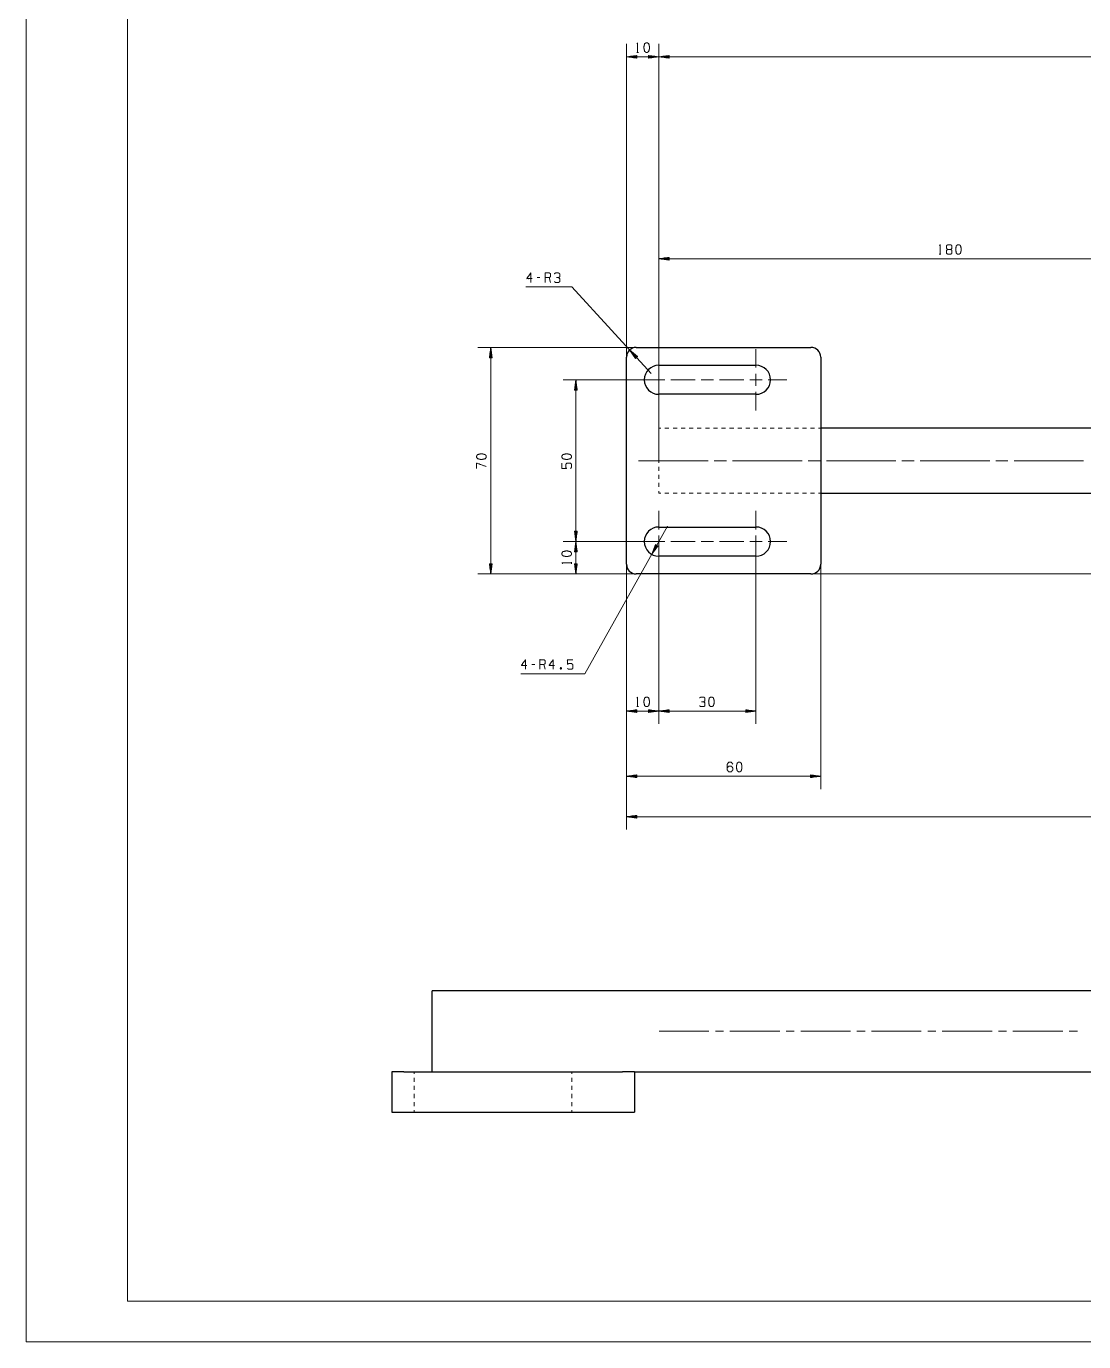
# Model space of a CAD drawing. Header units: millimetres. Extents: x 0 to 841, y 0 to 594.
# Drawn here: x 0 to 261.4, y 0 to 325.1 of the extents above; entities that cross this region are included whole.
import ezdxf

# ---------------------------------------------------------------- set-up
doc = ezdxf.new("R2010")
doc.units = ezdxf.units.MM
doc.layers.add('101', color=7, linetype='Continuous', true_color=0xffffff)

msp = doc.modelspace()

# ---------------------------------------------------------------- linework, layer by layer
at = {"layer": '101', "color": 133, "linetype": 'Continuous', "lineweight": 18}
for p, q in [((0, 594), (0, 0)), ((25, 584), (25, 10)), ((25, 10), (831, 10)), ((0, 0), (841, 0))]:
    msp.add_line(p, q, dxfattribs=at)
at = {"layer": '101', "color": 22, "linetype": 'Continuous', "lineweight": 18}
for p, q in [((148.35, 243.37), (148.35, 320.77)), ((156.35, 225.77), (156.35, 320.77)), ((156.35, 217.77), (156.35, 320.77)), ((150.89, 317.93), (148.35, 317.59)), ((148.35, 317.59), (156.35, 317.59)), ((148.35, 317.59), (150.89, 317.26)), ((150.89, 317.62), (148.54, 317.62)), ((150.89, 317.57), (148.54, 317.57)), ((150.89, 317.67), (148.93, 317.67)), ((150.89, 317.52), (148.93, 317.52)), ((150.89, 317.72), (149.31, 317.72)), ((150.89, 317.47), (149.31, 317.47)), ((150.89, 317.77), (149.7, 317.77)), ((150.89, 317.42), (149.7, 317.42)), ((150.89, 317.82), (150.08, 317.82)), ((150.89, 317.36), (150.08, 317.36)), ((150.89, 317.87), (150.47, 317.87)), ((150.89, 317.31), (150.47, 317.31)), ((150.89, 317.92), (150.85, 317.92)), ((150.89, 317.92), (150.85, 317.92)), ((150.89, 317.26), (150.85, 317.26)), ((150.89, 317.26), (150.85, 317.26)), ((150.89, 317.26), (150.89, 317.93)), ((153.81, 317.93), (153.81, 317.26)), ((156.35, 317.59), (153.81, 317.93)), ((153.81, 317.92), (153.84, 317.92)), ((153.81, 317.92), (153.84, 317.92)), ((153.81, 317.87), (154.22, 317.87)), ((153.81, 317.82), (154.61, 317.82)), ((153.81, 317.77), (155, 317.77)), ((153.81, 317.72), (155.38, 317.72)), ((153.81, 317.67), (155.77, 317.67)), ((153.81, 317.62), (156.15, 317.62)), ((153.81, 317.26), (156.35, 317.59)), ((153.81, 317.57), (156.15, 317.57)), ((153.81, 317.52), (155.77, 317.52)), ((153.81, 317.47), (155.38, 317.47)), ((153.81, 317.42), (155, 317.42)), ((153.81, 317.36), (154.61, 317.36)), ((153.81, 317.31), (154.22, 317.31)), ((153.81, 317.26), (153.84, 317.26)), ((153.81, 317.26), (153.84, 317.26)), ((158.89, 317.93), (156.35, 317.59)), ((156.35, 317.59), (158.89, 317.26)), ((156.35, 317.59), (388.35, 317.59)), ((158.89, 317.62), (156.54, 317.62)), ((158.89, 317.57), (156.54, 317.57)), ((158.89, 317.67), (156.93, 317.67)), ((158.89, 317.52), (156.93, 317.52)), ((158.89, 317.72), (157.31, 317.72)), ((158.89, 317.47), (157.31, 317.47)), ((158.89, 317.77), (157.7, 317.77)), ((158.89, 317.42), (157.7, 317.42)), ((158.89, 317.82), (158.08, 317.82)), ((158.89, 317.36), (158.08, 317.36)), ((158.89, 317.87), (158.47, 317.87)), ((158.89, 317.31), (158.47, 317.31)), ((158.89, 317.92), (158.85, 317.92)), ((158.89, 317.92), (158.85, 317.92)), ((158.89, 317.26), (158.85, 317.26)), ((158.89, 317.26), (158.85, 317.26)), ((158.89, 317.26), (158.89, 317.93)), ((156.35, 217.77), (156.35, 270.87)), ((158.89, 268.03), (156.35, 267.7)), ((156.35, 267.7), (300.18, 267.7)), ((156.35, 267.7), (158.89, 267.36)), ((158.89, 267.72), (156.54, 267.72)), ((158.89, 267.67), (156.54, 267.67)), ((158.89, 267.77), (156.93, 267.77)), ((158.89, 267.62), (156.93, 267.62)), ((158.89, 267.82), (157.31, 267.82)), ((158.89, 267.57), (157.31, 267.57)), ((158.89, 267.87), (157.7, 267.87)), ((158.89, 267.52), (157.7, 267.52)), ((158.89, 267.93), (158.08, 267.93)), ((158.89, 267.47), (158.08, 267.47)), ((158.89, 267.98), (158.47, 267.98)), ((158.89, 267.42), (158.47, 267.42)), ((158.89, 268.03), (158.85, 268.03)), ((158.89, 268.03), (158.85, 268.03)), ((158.89, 267.37), (158.85, 267.37)), ((158.89, 267.37), (158.85, 267.37)), ((158.89, 267.36), (158.89, 268.03)), ((134.84, 260.72), (123.51, 260.72)), ((154.49, 239.29), (134.84, 260.72)), ((150.75, 245.77), (111.61, 245.77)), ((114.78, 245.77), (114.45, 243.23)), ((114.55, 243.23), (114.55, 244.03)), ((114.6, 243.23), (114.6, 244.42)), ((114.66, 243.23), (114.66, 244.8)), ((114.71, 243.23), (114.71, 245.19)), ((114.76, 243.23), (114.76, 245.57)), ((114.78, 245.77), (114.78, 189.77)), ((115.12, 243.23), (114.78, 245.77)), ((114.81, 243.23), (114.81, 245.57)), ((114.86, 243.23), (114.86, 245.19)), ((114.91, 243.23), (114.91, 244.8)), ((114.96, 243.23), (114.96, 244.42)), ((115.01, 243.23), (115.01, 244.03)), ((151.09, 243.49), (149.12, 245.14)), ((149.12, 245.14), (150.59, 243.04)), ((150.82, 243.25), (149.24, 244.98)), ((150.86, 243.28), (149.27, 245.01)), ((150.79, 243.21), (149.46, 244.66)), ((150.9, 243.32), (149.57, 244.76)), ((150.75, 243.18), (149.68, 244.34)), ((150.94, 243.35), (149.87, 244.51)), ((150.71, 243.14), (149.91, 244.02)), ((150.97, 243.38), (150.17, 244.26)), ((151.01, 243.42), (150.47, 244.01)), ((114.45, 243.23), (114.45, 243.26)), ((114.45, 243.23), (114.45, 243.26)), ((114.45, 243.23), (115.12, 243.23)), ((114.5, 243.23), (114.5, 243.65)), ((115.06, 243.23), (115.06, 243.65)), ((115.11, 243.23), (115.11, 243.26)), ((115.11, 243.23), (115.11, 243.26)), ((150.67, 243.11), (150.13, 243.7)), ((150.64, 243.08), (150.35, 243.38)), ((150.6, 243.04), (150.58, 243.06)), ((150.6, 243.04), (150.58, 243.06)), ((150.59, 243.04), (151.09, 243.49)), ((151.05, 243.45), (150.77, 243.76)), ((151.08, 243.49), (151.06, 243.51)), ((151.08, 243.49), (151.06, 243.51)), ((156.35, 237.77), (132.68, 237.77)), ((135.86, 237.77), (135.52, 235.23)), ((135.83, 235.23), (135.83, 237.57)), ((135.86, 197.77), (135.86, 237.77)), ((136.19, 235.23), (135.86, 237.77)), ((135.88, 235.23), (135.88, 237.57)), ((135.52, 235.23), (136.19, 235.23)), ((135.53, 235.23), (135.53, 235.26)), ((135.53, 235.23), (135.53, 235.26)), ((135.58, 235.23), (135.58, 235.65)), ((135.63, 235.23), (135.63, 236.03)), ((135.68, 235.23), (135.68, 236.42)), ((135.73, 235.23), (135.73, 236.8)), ((135.78, 235.23), (135.78, 237.19)), ((135.93, 235.23), (135.93, 237.19)), ((135.98, 235.23), (135.98, 236.8)), ((136.03, 235.23), (136.03, 236.42)), ((136.08, 235.23), (136.08, 236.03)), ((136.13, 235.23), (136.13, 235.65)), ((136.19, 235.23), (136.19, 235.26)), ((136.19, 235.23), (136.19, 235.26)), ((136.19, 200.31), (135.52, 200.31)), ((135.52, 200.31), (135.86, 197.77)), ((135.53, 200.31), (135.53, 200.28)), ((135.53, 200.31), (135.53, 200.28)), ((135.58, 200.31), (135.58, 199.89)), ((135.63, 200.31), (135.63, 199.5)), ((135.68, 200.31), (135.68, 199.12)), ((135.73, 200.31), (135.73, 198.73)), ((135.78, 200.31), (135.78, 198.35)), ((135.83, 200.31), (135.83, 197.96)), ((135.86, 197.77), (136.19, 200.31)), ((135.88, 200.31), (135.88, 197.96)), ((135.93, 200.31), (135.93, 198.35)), ((135.98, 200.31), (135.98, 198.73)), ((136.03, 200.31), (136.03, 199.12)), ((136.08, 200.31), (136.08, 199.5)), ((136.13, 200.31), (136.13, 199.89)), ((136.19, 200.31), (136.19, 200.28)), ((136.19, 200.31), (136.19, 200.28)), ((158.46, 201.55), (138.08, 165.1)), ((156.35, 197.77), (132.68, 197.77)), ((156.35, 197.77), (132.68, 197.77)), ((135.86, 197.77), (135.52, 195.23)), ((135.52, 195.23), (136.19, 195.23)), ((135.53, 195.23), (135.53, 195.26)), ((135.53, 195.23), (135.53, 195.26)), ((135.58, 195.23), (135.58, 195.65)), ((135.63, 195.23), (135.63, 196.03)), ((135.68, 195.23), (135.68, 196.42)), ((135.73, 195.23), (135.73, 196.8)), ((135.78, 195.23), (135.78, 197.19)), ((135.83, 195.23), (135.83, 197.57)), ((135.86, 197.77), (135.86, 189.77)), ((136.19, 195.23), (135.86, 197.77)), ((135.88, 195.23), (135.88, 197.57)), ((135.93, 195.23), (135.93, 197.19)), ((135.98, 195.23), (135.98, 196.8)), ((136.03, 195.23), (136.03, 196.42)), ((136.08, 195.23), (136.08, 196.03)), ((136.13, 195.23), (136.13, 195.65)), ((136.19, 195.23), (136.19, 195.26)), ((136.19, 195.23), (136.19, 195.26)), ((155.54, 197.01), (154.59, 194.63)), ((154.59, 194.63), (156.12, 196.68)), ((155.81, 196.85), (154.66, 194.81)), ((155.85, 196.83), (154.71, 194.78)), ((155.76, 196.88), (154.81, 195.17)), ((155.9, 196.81), (154.94, 195.09)), ((155.72, 196.9), (154.95, 195.53)), ((155.67, 196.93), (155.09, 195.89)), ((155.94, 196.78), (155.17, 195.41)), ((155.63, 196.95), (155.24, 196.25)), ((155.59, 196.98), (155.38, 196.61)), ((155.98, 196.76), (155.4, 195.72)), ((155.54, 197), (155.53, 196.98)), ((155.54, 197), (155.53, 196.98)), ((156.12, 196.68), (155.54, 197.01)), ((156.03, 196.73), (155.64, 196.03)), ((156.07, 196.71), (155.87, 196.34)), ((156.12, 196.68), (156.1, 196.65)), ((156.12, 196.68), (156.1, 196.65)), ((156.35, 197.77), (156.35, 152.7)), ((156.35, 197.77), (156.35, 152.7)), ((180.35, 197.77), (180.35, 152.7)), ((114.45, 192.31), (114.45, 192.28)), ((114.45, 192.31), (114.78, 189.77)), ((115.12, 192.31), (114.45, 192.31)), ((114.45, 192.31), (114.45, 192.28)), ((114.5, 192.31), (114.5, 191.89)), ((114.55, 192.31), (114.55, 191.5)), ((114.6, 192.31), (114.6, 191.12)), ((114.66, 192.31), (114.66, 190.73)), ((114.71, 192.31), (114.71, 190.35)), ((114.76, 192.31), (114.76, 189.96)), ((114.78, 189.77), (115.12, 192.31)), ((114.81, 192.31), (114.81, 189.96)), ((114.86, 192.31), (114.86, 190.35)), ((114.91, 192.31), (114.91, 190.73)), ((114.96, 192.31), (114.96, 191.12)), ((115.01, 192.31), (115.01, 191.5)), ((115.06, 192.31), (115.06, 191.89)), ((115.11, 192.31), (115.11, 192.28)), ((115.11, 192.31), (115.11, 192.28)), ((136.19, 192.31), (135.52, 192.31)), ((135.52, 192.31), (135.86, 189.77)), ((135.53, 192.31), (135.53, 192.28)), ((135.53, 192.31), (135.53, 192.28)), ((135.58, 192.31), (135.58, 191.89)), ((135.63, 192.31), (135.63, 191.5)), ((135.68, 192.31), (135.68, 191.12)), ((135.73, 192.31), (135.73, 190.73)), ((135.78, 192.31), (135.78, 190.35)), ((135.83, 192.31), (135.83, 189.96)), ((135.86, 189.77), (136.19, 192.31)), ((135.88, 192.31), (135.88, 189.96)), ((135.93, 192.31), (135.93, 190.35)), ((135.98, 192.31), (135.98, 190.73)), ((136.03, 192.31), (136.03, 191.12)), ((136.08, 192.31), (136.08, 191.5)), ((136.13, 192.31), (136.13, 191.89)), ((136.19, 192.31), (136.19, 192.28)), ((136.19, 192.31), (136.19, 192.28)), ((148.35, 192.17), (148.35, 152.7)), ((148.35, 192.17), (148.35, 126.59)), ((148.35, 192.17), (148.35, 136.59)), ((196.35, 192.17), (196.35, 136.59)), ((150.75, 189.77), (111.61, 189.77)), ((150.75, 189.77), (132.68, 189.77)), ((193.95, 189.77), (508.45, 189.77)), ((138.08, 165.1), (122.2, 165.1)), ((150.89, 156.21), (148.35, 155.87)), ((150.89, 156.1), (150.08, 156.1)), ((150.89, 156.15), (150.47, 156.15)), ((150.89, 156.2), (150.85, 156.2)), ((150.89, 156.2), (150.85, 156.2)), ((150.89, 155.54), (150.89, 156.21)), ((156.35, 155.87), (153.81, 156.21)), ((153.81, 156.21), (153.81, 155.54)), ((153.81, 156.2), (153.84, 156.2)), ((153.81, 156.2), (153.84, 156.2)), ((153.81, 156.15), (154.22, 156.15)), ((153.81, 156.1), (154.61, 156.1)), ((158.89, 156.21), (156.35, 155.87)), ((158.89, 156.1), (158.08, 156.1)), ((158.89, 156.15), (158.47, 156.15)), ((158.89, 156.2), (158.85, 156.2)), ((158.89, 156.2), (158.85, 156.2)), ((158.89, 155.54), (158.89, 156.21)), ((177.81, 156.21), (177.81, 155.54)), ((180.35, 155.87), (177.81, 156.21)), ((177.81, 156.2), (177.84, 156.2)), ((177.81, 156.2), (177.84, 156.2)), ((177.81, 156.15), (178.22, 156.15)), ((177.81, 156.1), (178.61, 156.1)), ((148.35, 155.87), (150.89, 155.54)), ((156.35, 155.87), (148.35, 155.87)), ((150.89, 155.9), (148.54, 155.9)), ((150.89, 155.85), (148.54, 155.85)), ((150.89, 155.95), (148.93, 155.95)), ((150.89, 155.8), (148.93, 155.8)), ((150.89, 156), (149.31, 156)), ((150.89, 155.75), (149.31, 155.75)), ((150.89, 156.05), (149.7, 156.05)), ((150.89, 155.7), (149.7, 155.7)), ((150.89, 155.65), (150.08, 155.65)), ((150.89, 155.59), (150.47, 155.59)), ((150.89, 155.54), (150.85, 155.54)), ((150.89, 155.54), (150.85, 155.54)), ((153.81, 156.05), (155, 156.05)), ((153.81, 156), (155.38, 156)), ((153.81, 155.95), (155.77, 155.95)), ((153.81, 155.9), (156.15, 155.9)), ((153.81, 155.54), (156.35, 155.87)), ((153.81, 155.85), (156.15, 155.85)), ((153.81, 155.8), (155.77, 155.8)), ((153.81, 155.75), (155.38, 155.75)), ((153.81, 155.7), (155, 155.7)), ((153.81, 155.65), (154.61, 155.65)), ((153.81, 155.59), (154.22, 155.59)), ((153.81, 155.54), (153.84, 155.54)), ((153.81, 155.54), (153.84, 155.54)), ((156.35, 155.87), (180.35, 155.87)), ((156.35, 155.87), (158.89, 155.54)), ((158.89, 155.9), (156.54, 155.9)), ((158.89, 155.85), (156.54, 155.85)), ((158.89, 155.95), (156.93, 155.95)), ((158.89, 155.8), (156.93, 155.8)), ((158.89, 156), (157.31, 156)), ((158.89, 155.75), (157.31, 155.75)), ((158.89, 156.05), (157.7, 156.05)), ((158.89, 155.7), (157.7, 155.7)), ((158.89, 155.65), (158.08, 155.65)), ((158.89, 155.59), (158.47, 155.59)), ((158.89, 155.54), (158.85, 155.54)), ((158.89, 155.54), (158.85, 155.54)), ((177.81, 156.05), (179, 156.05)), ((177.81, 156), (179.38, 156)), ((177.81, 155.95), (179.77, 155.95)), ((177.81, 155.9), (180.15, 155.9)), ((177.81, 155.54), (180.35, 155.87)), ((177.81, 155.85), (180.15, 155.85)), ((177.81, 155.8), (179.77, 155.8)), ((177.81, 155.75), (179.38, 155.75)), ((177.81, 155.7), (179, 155.7)), ((177.81, 155.65), (178.61, 155.65)), ((177.81, 155.59), (178.22, 155.59)), ((177.81, 155.54), (177.84, 155.54)), ((177.81, 155.54), (177.84, 155.54)), ((150.89, 140.1), (148.35, 139.77)), ((150.89, 139.84), (148.93, 139.84)), ((150.89, 139.89), (149.31, 139.89)), ((150.89, 139.95), (149.7, 139.95)), ((150.89, 140), (150.08, 140)), ((150.89, 140.05), (150.47, 140.05)), ((150.89, 140.1), (150.85, 140.1)), ((150.89, 140.1), (150.85, 140.1)), ((150.89, 139.43), (150.89, 140.1)), ((196.35, 139.77), (193.81, 140.1)), ((193.81, 140.1), (193.84, 140.1)), ((193.81, 140.1), (193.81, 139.43)), ((193.81, 140.1), (193.84, 140.1)), ((193.81, 140.05), (194.22, 140.05)), ((193.81, 140), (194.61, 140)), ((193.81, 139.95), (195, 139.95)), ((193.81, 139.89), (195.38, 139.89)), ((193.81, 139.84), (195.77, 139.84)), ((148.35, 139.77), (150.89, 139.43)), ((148.35, 139.77), (196.35, 139.77)), ((150.89, 139.79), (148.54, 139.79)), ((150.89, 139.74), (148.54, 139.74)), ((150.89, 139.69), (148.93, 139.69)), ((150.89, 139.64), (149.31, 139.64)), ((150.89, 139.59), (149.7, 139.59)), ((150.89, 139.54), (150.08, 139.54)), ((150.89, 139.49), (150.47, 139.49)), ((150.89, 139.44), (150.85, 139.44)), ((150.89, 139.44), (150.85, 139.44)), ((193.81, 139.79), (196.15, 139.79)), ((193.81, 139.43), (196.35, 139.77)), ((193.81, 139.74), (196.15, 139.74)), ((193.81, 139.69), (195.77, 139.69)), ((193.81, 139.64), (195.38, 139.64)), ((193.81, 139.59), (195, 139.59)), ((193.81, 139.54), (194.61, 139.54)), ((193.81, 139.49), (194.22, 139.49)), ((193.81, 139.44), (193.84, 139.44)), ((193.81, 139.44), (193.84, 139.44)), ((150.89, 130.1), (148.35, 129.77)), ((150.89, 130.1), (150.85, 130.1)), ((150.89, 130.1), (150.85, 130.1)), ((150.89, 129.43), (150.89, 130.1)), ((148.35, 129.77), (435.28, 129.77)), ((148.35, 129.77), (150.89, 129.43)), ((150.89, 129.79), (148.54, 129.79)), ((150.89, 129.74), (148.54, 129.74)), ((150.89, 129.84), (148.93, 129.84)), ((150.89, 129.69), (148.93, 129.69)), ((150.89, 129.89), (149.31, 129.89)), ((150.89, 129.64), (149.31, 129.64)), ((150.89, 129.95), (149.7, 129.95)), ((150.89, 129.59), (149.7, 129.59)), ((150.89, 130), (150.08, 130)), ((150.89, 129.54), (150.08, 129.54)), ((150.89, 130.05), (150.47, 130.05)), ((150.89, 129.49), (150.47, 129.49)), ((150.89, 129.44), (150.85, 129.44)), ((150.89, 129.44), (150.85, 129.44))]:
    msp.add_line(p, q, dxfattribs=at)
at = {"layer": '101', "color": 72, "linetype": 'Continuous', "lineweight": 18}
for p, q in [((150.87, 318.69), (151.29, 318.69)), ((225.64, 268.79), (226.07, 268.79)), ((126.97, 263.01), (126.3, 263.01)), ((129.58, 261.81), (129.25, 263.01)), ((134.76, 192.29), (134.76, 192.71)), ((125.66, 167.4), (124.99, 167.4)), ((128.27, 166.2), (127.93, 167.4)), ((132.06, 166.65), (132.22, 166.22)), ((150.87, 156.97), (151.29, 156.97))]:
    msp.add_line(p, q, dxfattribs=at)
at = {"layer": '101', "color": 251, "linetype": 'Continuous', "lineweight": 25}
for p, q in [((150.75, 245.77), (193.95, 245.77)), ((148.35, 192.17), (148.35, 243.37)), ((156.35, 241.37), (180.35, 241.37)), ((196.35, 243.37), (196.35, 192.17)), ((180.35, 234.17), (156.35, 234.17)), ((300.18, 225.77), (196.35, 225.77)), ((196.35, 209.77), (372.35, 209.77)), ((156.35, 201.37), (180.35, 201.37)), ((180.35, 194.17), (156.35, 194.17)), ((193.95, 189.77), (150.75, 189.77)), ((284.28, 86.73), (100.35, 86.73)), ((90.35, 66.73), (90.35, 56.73)), ((93.35, 66.73), (147.35, 66.73)), ((150.35, 66.73), (284.28, 66.73)), ((150.35, 66.73), (150.35, 56.73)), ((93.35, 56.73), (147.35, 56.73))]:
    msp.add_line(p, q, dxfattribs=at)
at = {"layer": '101', "color": 151, "linetype": 'Continuous', "lineweight": 18}
for p, q in [((156.35, 240.77), (156.35, 245.37)), ((180.35, 240.77), (180.35, 245.37)), ((153.35, 237.77), (148.75, 237.77)), ((154.85, 237.77), (157.85, 237.77)), ((156.35, 236.27), (156.35, 239.27)), ((159.35, 237.77), (165.35, 237.77)), ((166.85, 237.77), (169.85, 237.77)), ((171.35, 237.77), (177.35, 237.77)), ((178.85, 237.77), (181.85, 237.77)), ((180.35, 236.27), (180.35, 239.27)), ((183.35, 237.77), (187.95, 237.77)), ((156.35, 234.77), (156.35, 230.17)), ((180.35, 234.77), (180.35, 230.17)), ((173.05, 217.77), (170.05, 217.77)), ((191.75, 217.77), (174.55, 217.77)), ((196.25, 217.77), (193.25, 217.77)), ((214.95, 217.77), (197.75, 217.77)), ((219.45, 217.77), (216.45, 217.77)), ((238.15, 217.77), (220.95, 217.77)), ((242.65, 217.77), (239.65, 217.77)), ((261.35, 217.77), (244.15, 217.77)), ((156.35, 200.77), (156.35, 205.37)), ((180.35, 200.77), (180.35, 205.37)), ((156.35, 196.27), (156.35, 199.27)), ((180.35, 196.27), (180.35, 199.27)), ((153.35, 197.77), (148.75, 197.77)), ((154.85, 197.77), (157.85, 197.77)), ((159.35, 197.77), (165.35, 197.77)), ((166.85, 197.77), (169.85, 197.77)), ((171.35, 197.77), (177.35, 197.77)), ((178.85, 197.77), (181.85, 197.77)), ((183.35, 197.77), (187.95, 197.77)), ((156.35, 194.77), (156.35, 190.17)), ((180.35, 194.77), (180.35, 190.17)), ((172.33, 76.73), (170.32, 76.73)), ((186.22, 76.73), (173.91, 76.73)), ((189.82, 76.73), (187.81, 76.73)), ((203.72, 76.73), (191.41, 76.73)), ((207.31, 76.73), (205.3, 76.73)), ((221.21, 76.73), (208.9, 76.73)), ((224.8, 76.73), (222.8, 76.73)), ((238.7, 76.73), (226.39, 76.73)), ((242.29, 76.73), (240.29, 76.73)), ((256.19, 76.73), (243.88, 76.73)), ((259.79, 76.73), (257.78, 76.73))]:
    msp.add_line(p, q, dxfattribs=at)
at = {"layer": '101', "color": 53, "linetype": 'Continuous', "lineweight": 18}
for p, q in [((156.85, 225.77), (156.35, 225.77)), ((158.85, 225.77), (157.85, 225.77)), ((160.85, 225.77), (159.85, 225.77)), ((162.85, 225.77), (161.85, 225.77)), ((164.85, 225.77), (163.85, 225.77)), ((166.85, 225.77), (165.85, 225.77)), ((168.85, 225.77), (167.85, 225.77)), ((170.85, 225.77), (169.85, 225.77)), ((172.85, 225.77), (171.85, 225.77)), ((174.85, 225.77), (173.85, 225.77)), ((176.85, 225.77), (175.85, 225.77)), ((178.85, 225.77), (177.85, 225.77)), ((180.85, 225.77), (179.85, 225.77)), ((182.85, 225.77), (181.85, 225.77)), ((184.85, 225.77), (183.85, 225.77)), ((186.85, 225.77), (185.85, 225.77)), ((188.85, 225.77), (187.85, 225.77)), ((190.85, 225.77), (189.85, 225.77)), ((192.85, 225.77), (191.85, 225.77)), ((194.85, 225.77), (193.85, 225.77)), ((196.35, 225.77), (195.85, 225.77)), ((156.35, 219.27), (156.35, 220.27)), ((156.35, 217.77), (156.35, 218.27)), ((156.35, 217.27), (156.35, 217.77)), ((156.35, 215.27), (156.35, 216.27)), ((156.35, 209.77), (156.85, 209.77)), ((157.85, 209.77), (158.85, 209.77)), ((159.85, 209.77), (160.85, 209.77)), ((161.85, 209.77), (162.85, 209.77)), ((163.85, 209.77), (164.85, 209.77)), ((165.85, 209.77), (166.85, 209.77)), ((167.85, 209.77), (168.85, 209.77)), ((169.85, 209.77), (170.85, 209.77)), ((171.85, 209.77), (172.85, 209.77)), ((173.85, 209.77), (174.85, 209.77)), ((175.85, 209.77), (176.85, 209.77)), ((177.85, 209.77), (178.85, 209.77)), ((179.85, 209.77), (180.85, 209.77)), ((181.85, 209.77), (182.85, 209.77)), ((183.85, 209.77), (184.85, 209.77)), ((185.85, 209.77), (186.85, 209.77)), ((187.85, 209.77), (188.85, 209.77)), ((189.85, 209.77), (190.85, 209.77)), ((191.85, 209.77), (192.85, 209.77)), ((193.85, 209.77), (194.85, 209.77)), ((195.85, 209.77), (196.35, 209.77)), ((95.85, 66.73), (95.85, 66.23)), ((95.85, 65.23), (95.85, 64.23)), ((134.85, 66.23), (134.85, 66.73)), ((134.85, 64.23), (134.85, 65.23)), ((95.85, 63.23), (95.85, 62.23)), ((134.85, 62.23), (134.85, 63.23)), ((95.85, 61.23), (95.85, 60.23)), ((95.85, 59.23), (95.85, 58.23)), ((134.85, 60.23), (134.85, 61.23)), ((134.85, 58.23), (134.85, 59.23)), ((95.85, 57.23), (95.85, 56.73)), ((134.85, 56.73), (134.85, 57.23))]:
    msp.add_line(p, q, dxfattribs=at)
at = {"layer": '101', "color": 251, "linetype": 'Continuous', "lineweight": 25}
for centre, radius, start, end in [((150.75, 243.37), 2.4, 90, 180), ((193.95, 243.37), 2.4, 0, 90), ((156.35, 237.77), 3.6, 90, 270), ((180.35, 237.77), 3.6, 270, 90), ((156.35, 197.77), 3.6, 90, 270), ((180.35, 197.77), 3.6, 270, 90), ((150.75, 192.17), 2.4, 180, 270), ((193.95, 192.17), 2.4, 270, 0)]:
    msp.add_arc(centre, radius, start, end, dxfattribs=at)
at = {"layer": '101', "color": 22, "linetype": 'Continuous', "lineweight": 18}
for centre, radius, start, end in [((150.75, 243.37), 2.4, 79.6042, 90), ((156.35, 197.77), 3.6, 270, 282.1918)]:
    msp.add_arc(centre, radius, start, end, dxfattribs=at)
at = {"layer": '101', "color": 72, "linetype": 'Continuous', "lineweight": 18}
for points, knots in [([(150.94, 320.86), (151.08, 321.06), (151.08, 318.69)], [0, 0, 0.093493, 1, 1]), ([(153.51, 318.69), (153.85, 318.94), (154.03, 319.64), (154.03, 320.11), (153.85, 320.84), (153.51, 321.06), (153.18, 321.06), (152.84, 320.84), (152.66, 320.11), (152.68, 319.64), (152.84, 318.94), (153.18, 318.69), (153.51, 318.69)], [0, 0, 0.067528, 0.183971, 0.260585, 0.380943, 0.446143, 0.500307, 0.565505, 0.685864, 0.76253, 0.878309, 0.945835, 1, 1]), ([(225.71, 270.96), (225.86, 271.16), (225.86, 268.79)], [0, 0, 0.093493, 1, 1]), ([(227.78, 269.99), (227.46, 270.21), (227.46, 270.94), (227.78, 271.16), (228.47, 271.16), (228.8, 270.94), (228.8, 270.21), (228.47, 269.99), (227.78, 269.99), (227.44, 269.74), (227.44, 269.04), (227.78, 268.79), (228.47, 268.79), (228.8, 269.01), (228.8, 269.74), (228.47, 269.99)], [0, 0, 0.047574, 0.136086, 0.18366, 0.267816, 0.317166, 0.405678, 0.455027, 0.539184, 0.590298, 0.675756, 0.72687, 0.811026, 0.860376, 0.948888, 1, 1]), ([(230.57, 268.79), (230.9, 269.04), (231.08, 269.74), (231.08, 270.21), (230.9, 270.94), (230.57, 271.16), (230.23, 271.16), (229.9, 270.94), (229.72, 270.21), (229.74, 269.74), (229.9, 269.04), (230.23, 268.79), (230.57, 268.79)], [0, 0, 0.067528, 0.183971, 0.260585, 0.380944, 0.446143, 0.500306, 0.565505, 0.685864, 0.762531, 0.878309, 0.945837, 1, 1]), ([(125.03, 262.76), (123.69, 262.76), (124.7, 264.18), (124.7, 261.81)], [0, 0, 0.24587, 0.565295, 1, 1]), ([(128.24, 261.81), (128.24, 264.18), (129.25, 264.18), (129.58, 263.96), (129.58, 263.23), (129.25, 263.01), (128.24, 263.01)], [0, 0, 0.40095, 0.571034, 0.639277, 0.761673, 0.829916, 1, 1]), ([(131.53, 263.01), (131.86, 263.23), (131.86, 263.96), (131.53, 264.18), (130.84, 264.18), (130.5, 263.96)], [0, 0, 0.153875, 0.429853, 0.583728, 0.846125, 1, 1]), ([(130.52, 262.03), (130.84, 261.81), (131.53, 261.81), (131.86, 262.03), (131.86, 262.76), (131.53, 263.01), (131.01, 263.01)], [0, 0, 0.124121, 0.343689, 0.472448, 0.70338, 0.836733, 1, 1]), ([(113.69, 218.93), (113.44, 219.27), (112.74, 219.45), (112.26, 219.45), (111.54, 219.27), (111.31, 218.93), (111.31, 218.6), (111.54, 218.26), (112.26, 218.09), (112.74, 218.1), (113.44, 218.26), (113.69, 218.6), (113.69, 218.93)], [0, 0, 0.067527, 0.183972, 0.260585, 0.380944, 0.446143, 0.500306, 0.565506, 0.685865, 0.76253, 0.87831, 0.945837, 1, 1]), ([(134.76, 218.93), (134.51, 219.27), (133.81, 219.45), (133.34, 219.45), (132.61, 219.27), (132.39, 218.93), (132.39, 218.6), (132.61, 218.26), (133.34, 218.09), (133.81, 218.1), (134.51, 218.26), (134.76, 218.6), (134.76, 218.93)], [0, 0, 0.067527, 0.183972, 0.260585, 0.380944, 0.446143, 0.500306, 0.565506, 0.685865, 0.76253, 0.87831, 0.945837, 1, 1]), ([(113.69, 216.32), (111.31, 217.17), (111.31, 215.83)], [0, 0, 0.65247, 1, 1]), ([(134.54, 215.81), (134.76, 216.14), (134.76, 216.83), (134.54, 217.17), (133.59, 217.17), (133.34, 216.83), (133.34, 216.14), (133.56, 215.81), (132.39, 215.81), (132.39, 217.17)], [0, 0, 0.062229, 0.168345, 0.230571, 0.376816, 0.441264, 0.547379, 0.609609, 0.79049, 1, 1]), ([(134.76, 194.93), (134.51, 195.27), (133.81, 195.45), (133.34, 195.45), (132.61, 195.27), (132.39, 194.93), (132.39, 194.6), (132.61, 194.26), (133.34, 194.09), (133.81, 194.1), (134.51, 194.26), (134.76, 194.6), (134.76, 194.93)], [0, 0, 0.067527, 0.183973, 0.260585, 0.380944, 0.446144, 0.500307, 0.565506, 0.685865, 0.76253, 0.87831, 0.945837, 1, 1]), ([(132.59, 192.36), (132.39, 192.5), (134.76, 192.5)], [0, 0, 0.093491, 1, 1]), ([(123.72, 167.15), (122.37, 167.15), (123.38, 168.57), (123.38, 166.2)], [0, 0, 0.245869, 0.565295, 1, 1]), ([(126.93, 166.2), (126.93, 168.57), (127.93, 168.57), (128.27, 168.35), (128.27, 167.62), (127.93, 167.4), (126.93, 167.4)], [0, 0, 0.400951, 0.571035, 0.639278, 0.761674, 0.829917, 1, 1]), ([(130.55, 167.15), (129.2, 167.15), (130.21, 168.57), (130.21, 166.2)], [0, 0, 0.245869, 0.565295, 1, 1]), ([(132.06, 166.22), (132.22, 166.22), (132.31, 166.45), (132.22, 166.65), (132.06, 166.65), (131.97, 166.45), (132.06, 166.22), (132.22, 166.65)], [0, 0, 0.093974, 0.236783, 0.365957, 0.459931, 0.589105, 0.731914, 1, 1]), ([(133.74, 166.42), (134.07, 166.2), (134.76, 166.2), (135.1, 166.42), (135.1, 167.37), (134.76, 167.62), (134.07, 167.62), (133.74, 167.4), (133.74, 168.57), (135.1, 168.57)], [0, 0, 0.062228, 0.168343, 0.230571, 0.376816, 0.441265, 0.547381, 0.609609, 0.79049, 1, 1]), ([(150.94, 159.14), (151.08, 159.34), (151.08, 156.97)], [0, 0, 0.093493, 1, 1]), ([(153.51, 156.97), (153.85, 157.22), (154.03, 157.92), (154.03, 158.39), (153.85, 159.12), (153.51, 159.34), (153.18, 159.34), (152.84, 159.12), (152.66, 158.39), (152.68, 157.92), (152.84, 157.22), (153.18, 156.97), (153.51, 156.97)], [0, 0, 0.067527, 0.183972, 0.260583, 0.380944, 0.446143, 0.500307, 0.565505, 0.685865, 0.76253, 0.87831, 0.945835, 1, 1]), ([(167.41, 158.17), (167.75, 158.39), (167.75, 159.12), (167.41, 159.34), (166.72, 159.34), (166.39, 159.12)], [0, 0, 0.153874, 0.429855, 0.583729, 0.846126, 1, 1]), ([(169.51, 156.97), (169.85, 157.22), (170.03, 157.92), (170.03, 158.39), (169.85, 159.12), (169.51, 159.34), (169.18, 159.34), (168.84, 159.12), (168.66, 158.39), (168.68, 157.92), (168.84, 157.22), (169.18, 156.97), (169.51, 156.97)], [0, 0, 0.067525, 0.183971, 0.260583, 0.380943, 0.446141, 0.500306, 0.565504, 0.685864, 0.762529, 0.87831, 0.945835, 1, 1]), ([(166.41, 157.19), (166.72, 156.97), (167.41, 156.97), (167.75, 157.19), (167.75, 157.92), (167.41, 158.17), (166.9, 158.17)], [0, 0, 0.124121, 0.343688, 0.472447, 0.703378, 0.836733, 1, 1]), ([(173.27, 141.81), (173.59, 142.29), (174.28, 142.29), (174.62, 141.81), (174.62, 141.34), (174.28, 140.86), (173.59, 140.86), (173.27, 141.34), (173.27, 142.76), (173.59, 143.24), (174.28, 143.24), (174.62, 142.76)], [0, 0, 0.076964, 0.169761, 0.248073, 0.312018, 0.39033, 0.483128, 0.560091, 0.751927, 0.828891, 0.921688, 1, 1]), ([(176.38, 140.86), (176.72, 141.11), (176.89, 141.81), (176.89, 142.29), (176.72, 143.01), (176.38, 143.24), (176.04, 143.24), (175.71, 143.01), (175.53, 142.29), (175.55, 141.81), (175.71, 141.11), (176.04, 140.86), (176.38, 140.86)], [0, 0, 0.067527, 0.183972, 0.260584, 0.380944, 0.446143, 0.500306, 0.565505, 0.685864, 0.762529, 0.87831, 0.945837, 1, 1])]:
    msp.add_open_spline(points, degree=1, knots=knots, dxfattribs=at)
at = {"layer": '101', "color": 53, "linetype": 'Continuous', "lineweight": 18}
for points, knots in [([(156.35, 225.27), (156.35, 225.29), (156.35, 225.77)], [0, 0, 0.035099, 1, 1]), ([(156.35, 209.77), (156.35, 209.89), (156.35, 210.27)], [0, 0, 0.243086, 1, 1])]:
    msp.add_open_spline(points, degree=1, knots=knots, dxfattribs=at)
for points in [[(156.35, 223.27), (156.35, 224.27)], [(156.35, 221.27), (156.35, 222.27)], [(156.35, 213.27), (156.35, 214.27)], [(156.35, 211.27), (156.35, 212.27)]]:
    msp.add_open_spline(points, degree=1, dxfattribs=at)
at = {"layer": '101', "color": 151, "linetype": 'Continuous', "lineweight": 18}
for points, knots in [([(168.55, 217.77), (153.85, 217.77), (151.35, 217.77)], [0, 0, 0.854651, 1, 1]), ([(168.73, 76.73), (159.6, 76.73), (156.42, 76.73)], [0, 0, 0.742085, 1, 1])]:
    msp.add_open_spline(points, degree=1, knots=knots, dxfattribs=at)
at = {"layer": '101', "color": 251, "linetype": 'Continuous', "lineweight": 25}
for points, knots in [([(100.35, 66.73), (100.35, 67.13), (100.35, 68.31), (100.35, 70.18), (100.35, 72.57), (100.35, 75.3), (100.35, 78.15), (100.35, 80.88), (100.35, 83.27), (100.35, 84.28), (100.35, 85.82), (100.35, 86.62), (100.35, 86.73)], [0, 0, 0.020254, 0.079373, 0.17257, 0.292293, 0.428843, 0.571157, 0.707708, 0.82743, 0.877875, 0.954816, 0.994911, 1, 1]), ([(93.35, 66.73), (92.57, 66.73), (91.23, 66.73), (90.45, 66.73), (90.35, 66.73)], [0, 0, 0.258819, 0.707105, 0.965925, 1, 1]), ([(150.35, 66.73), (149.94, 66.73), (148.85, 66.73), (147.35, 66.73)], [0, 0, 0.133976, 0.5, 1, 1]), ([(90.35, 56.73), (90.45, 56.73), (91.23, 56.73), (92.57, 56.73), (93.35, 56.73)], [0, 0, 0.034075, 0.292895, 0.741181, 1, 1]), ([(147.35, 56.73), (148.12, 56.73), (149.47, 56.73), (149.94, 56.73), (150.35, 56.73)], [0, 0, 0.258819, 0.707105, 0.866024, 1, 1])]:
    msp.add_open_spline(points, degree=1, knots=knots, dxfattribs=at)

doc.saveas('drawing.dxf')
